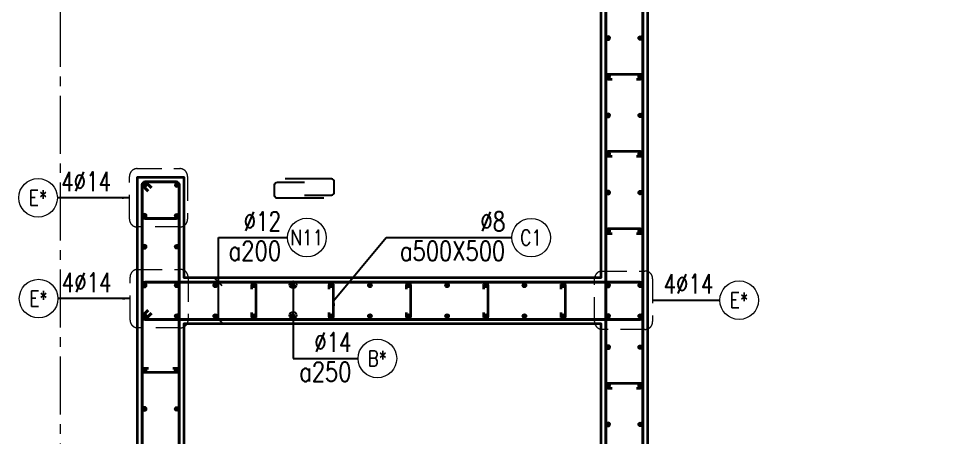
# Model space of a CAD drawing. Header units: millimetres. Extents: x 988833 to 1318015, y -9365 to 47591.
# Drawn here: x 1288862 to 1294928, y 34900 to 37608 of the extents above; entities that cross this region are included whole.
import ezdxf
from ezdxf.enums import TextEntityAlignment as Align

# ---------------------------------------------------------------- set-up
doc = ezdxf.new("R2010")
doc.units = ezdxf.units.MM
doc.header["$MEASUREMENT"] = 0
doc.linetypes.add('HIDDEN2', pattern=[4.7625, 3.175, -1.5875])
doc.linetypes.add('OF_Grid_1$0$CENTER2', pattern=[1.125, 0.75, -0.125, 0.125, -0.125])
doc.layers.get('0').update_dxf_attribs({"lineweight": 20})
for name, color, linetype, lineweight in [('KC-LEADER', 153, 'Continuous', 18), ('KC-THEP', 6, 'Continuous', 40), ('NDC_S_DIM', 1, 'Continuous', 15), ('NDC_S_HIDDEN', 8, 'HIDDEN2', 13), ('NDC_S_LEADER', 1, 'Continuous', 15), ('NDC_S_REBAR', 4, 'Continuous', 35), ('NDC_S_STIRRUP', 4, 'Continuous', 40), ('NDC_S_VN TEXT', 7, 'Continuous', 20), ('NDC_S_WALL', 6, 'Continuous', 35), ('OF_Grid_1$0$NDC_S_AXIS', 5, 'OF_Grid_1$0$CENTER2', 13)]:
    doc.layers.add(name, color=color, linetype=linetype, lineweight=lineweight)
doc.layers.add('Leader', color=6, linetype='Continuous')
doc.layers.add('Ligature', color=1, linetype='Continuous')
doc.styles.add('NDC_ARIAL', font='arial.ttf', dxfattribs={"width": 0.85})
doc.styles.add('NDC_DIM', font='', dxfattribs={"width": 0.75})
doc.styles.add('NDC_EN TXT', font='romans.shx', dxfattribs={"width": 0.8})
doc.styles.get('NDC_DIM').set_extended_font_data('Dotum')
doc.dimstyles.new('NDC_1-50', dxfattribs={"dimscale": 50, "dimtxt": 2.5, "dimasz": 1, "dimexe": 1.5, "dimexo": 0, "dimgap": 0.8, "dimtad": 1, "dimdec": 0, "dimdsep": 46, "dimtxsty": 'NDC_ARIAL', "dimblk": 'DIMMARK', "dimcen": 49999.938995, "dimdle": 1.5, "dimclrd": 1, "dimclre": 1, "dimclrt": 3, "dimadec": 0, "dimazin": 0, "dimtfac": 1, "dimtdec": 0, "dimtix": 1, "dimtmove": 2, "dimatfit": 3, "dimfxl": 1, "dimarcsym": 0})
doc.dimstyles.new('NDC_dim_25', dxfattribs={"dimscale": 25, "dimtxt": 2.5, "dimasz": 1.5, "dimexe": 1.5, "dimexo": 2.5, "dimgap": 1, "dimtad": 1, "dimdec": 0, "dimzin": 0, "dimdsep": 46, "dimtxsty": 'NDC_DIM', "dimblk": 'DIMMARK', "dimcen": 0.09, "dimdle": 1.2, "dimclrd": 1, "dimclre": 1, "dimclrt": 3, "dimadec": 0, "dimazin": 0, "dimtfac": 1, "dimtdec": 0, "dimtix": 1, "dimtofl": 0, "dimtmove": 0, "dimatfit": 3, "dimfxl": 6, "dimfxlon": 1, "dimtolj": 1, "dimtzin": 0, "dimarcsym": 0})
doc.dimstyles.new('NDC_dim_30', dxfattribs={"dimscale": 30, "dimtxt": 2.5, "dimasz": 1.5, "dimexe": 1.5, "dimexo": 2.5, "dimgap": 1, "dimtad": 1, "dimdec": 0, "dimzin": 0, "dimdsep": 46, "dimtxsty": 'NDC_DIM', "dimblk": 'DIMMARK', "dimcen": 0.09, "dimdle": 1.2, "dimclrd": 1, "dimclre": 1, "dimclrt": 3, "dimadec": 0, "dimazin": 0, "dimtfac": 1, "dimtdec": 0, "dimtix": 1, "dimtofl": 0, "dimtmove": 0, "dimatfit": 3, "dimfxl": 6, "dimfxlon": 1, "dimtolj": 1, "dimtzin": 0, "dimarcsym": 0})

# ---------------------------------------------------------------- blocks, each defined once
blk = doc.blocks.new('THEP')
at = {"layer": 'KC-LEADER', "color": 6}
blk.add_circle((0, 0), 14, dxfattribs=at)
at = {"layer": 'KC-THEP'}
for p, q in [((-14, 0), (14, 0)), ((9.9, 9.9), (-9.9, -9.9)), ((-9.9, 9.9), (9.9, -9.9)), ((0, 14), (0, -14))]:
    blk.add_line(p, q, dxfattribs=at)
blk = doc.blocks.new('*U1179')
at = {"layer": 'KC-THEP', "rotation": 9.66856443638095}
for p in [(0, 99.3), (0, -99.3)]:
    blk.add_blockref('THEP', p, dxfattribs=at)
blk = doc.blocks.new('*U1178')
at = {"layer": 'NDC_S_HIDDEN', "color": 0, "linetype": 'ByBlock', "lineweight": -2, "transparency": 16777216}
for p in [(0, 0), (250, 0), (500, 0), (750, 0), (1000, 0), (1250, 0), (1500, 0), (1750, 0), (2000, 0), (2250, 0), (2500, 0)]:
    blk.add_blockref('*U1179', p, dxfattribs=at)
blk = doc.blocks.new('*U1181')
at = {"layer": 'NDC_S_REBAR'}
blk.add_lwpolyline([(-15, -75), (-15, -100, 1), (15, -100), (15, 100, 1), (-15, 100), (-15, 75)], format="xyb", dxfattribs=at)
blk = doc.blocks.new('*U1180')
at = {"layer": 'NDC_S_HIDDEN', "color": 0, "linetype": 'ByBlock', "lineweight": -2, "transparency": 16777216}
for p in [(0, 0), (500, 0), (1000, 0), (1500, 0), (2000, 0)]:
    blk.add_blockref('*U1181', p, dxfattribs=at)
blk = doc.blocks.new('DIMMARK')
at = {"layer": 'NDC_S_DIM', "color": 1}
blk.add_line((-1.5, 0), (1, 0), dxfattribs=at)
at = {"layer": 'NDC_S_DIM', "color": 2, "const_width": 0.1}
blk.add_lwpolyline([(-0.42, -0.42), (0.42, 0.42)], dxfattribs=at)
blk = doc.blocks.new('*U9')
blk.add_circle((2.5, 0), 2.5)
at = {"layer": 'NDC_S_VN TEXT', "color": 3, "style": 'NDC_EN TXT', "width": 0.75}
blk.add_attdef('DK2', text='', height=2.5, dxfattribs=at).set_placement((-0.85, 0.85), align=Align.RIGHT)
at = {"layer": 'NDC_S_VN TEXT', "color": 7, "style": 'NDC_EN TXT', "width": 0.8}
blk.add_attdef('SH3', text='', height=2, dxfattribs=at).set_placement((2.5, 0), align=Align.MIDDLE)
blk = doc.blocks.new('*U10')
blk.add_circle((2.5, 0), 2.5)
at = {"layer": 'NDC_S_VN TEXT', "color": 3, "style": 'NDC_EN TXT'}
for tag, width, p in [('DK2', 0.75, (-0.85, 0.85)), ('KC2', 0.8, (-0.85, -2.97))]:
    blk.add_attdef(tag, text='', height=2.5, dxfattribs=dict(at, width=width)).set_placement(p, align=Align.RIGHT)
at = {"layer": 'NDC_S_VN TEXT', "color": 7, "style": 'NDC_EN TXT', "width": 0.8}
blk.add_attdef('SH3', text='', height=2, dxfattribs=at).set_placement((2.5, 0), align=Align.MIDDLE)
blk = doc.blocks.new('*U13')
blk.add_circle((-2.5, 0), 2.5)
at = {"layer": 'NDC_S_VN TEXT', "color": 3, "style": 'NDC_EN TXT', "width": 0.75}
blk.add_attdef('DK1', (0.5, 0.85), '', height=2.5, dxfattribs=at)
at = {"layer": 'NDC_S_VN TEXT', "color": 7, "style": 'NDC_EN TXT', "width": 0.8}
blk.add_attdef('SH2', text='', height=2, dxfattribs=at).set_placement((-2.5, 0), align=Align.MIDDLE)
blk = doc.blocks.new('A$C72321851')
at = {"layer": 'Ligature'}
for points in [[(-60.9, -129.3), (-60.9, 170.9, -0.414214), (-43.3, 188.5), (25.8, 188.5, -0.414214), (43.4, 170.9), (43.4, -4.3)], [(-39.7, -4.3), (-39.7, -179.5, 0.414214), (-22.1, -197.1), (47, -197.1, 0.414214), (64.6, -179.5), (64.6, 120.7)]]:
    blk.add_lwpolyline(points, format="xyb", dxfattribs=at)

msp = doc.modelspace()

# ---------------------------------------------------------------- linework, layer by layer
at = {"layer": 'NDC_S_HIDDEN', "ltscale": 50}
for points in [[(1289628.2, 36638.1), (1289904, 36638.1, -0.414214), (1289954, 36588.1), (1289954, 36310.5, -0.414214), (1289904, 36260.5), (1289628.2, 36260.5, -0.414214), (1289578.2, 36310.5), (1289578.2, 36588.1, -0.414214)], [(1289631.7, 35985.9), (1289907.5, 35985.9, -0.414214), (1289957.5, 35935.9), (1289957.5, 35658.3, -0.414214), (1289907.5, 35608.3), (1289631.7, 35608.3, -0.414214), (1289581.7, 35658.3), (1289581.7, 35935.9, -0.414214)], [(1292637.7, 35975.6), (1292913.5, 35975.6, -0.414214), (1292963.5, 35925.6), (1292963.5, 35648, -0.414214), (1292913.5, 35598), (1292637.7, 35598, -0.414214), (1292587.7, 35648), (1292587.7, 35925.6, -0.414214)]]:
    msp.add_lwpolyline(points, format="xyb", close=True, dxfattribs=at)
at = {"layer": 'NDC_S_REBAR'}
for points in [[(1292858.7, 37217.9), (1292883.7, 37217.9, 1), (1292883.7, 37247.9), (1292676.6, 37247.9, 1), (1292676.6, 37217.9), (1292701.6, 37217.9)], [(1292858.7, 36717.9), (1292883.7, 36717.9, 1), (1292883.7, 36747.9), (1292676.6, 36747.9, 1), (1292676.6, 36717.9), (1292701.6, 36717.9)], [(1292858.7, 36217.9), (1292883.7, 36217.9, 1), (1292883.7, 36247.9), (1292676.6, 36247.9, 1), (1292676.6, 36217.9), (1292701.6, 36217.9)], [(1289858.7, 35347.9), (1289883.7, 35347.9, -1), (1289883.7, 35317.9), (1289676.6, 35317.9, -1), (1289676.6, 35347.9), (1289701.6, 35347.9)], [(1292858.7, 35217.9), (1292883.7, 35217.9, 1), (1292883.7, 35247.9), (1292676.6, 35247.9, 1), (1292676.6, 35217.9), (1292701.6, 35217.9)]]:
    msp.add_lwpolyline(points, format="xyb", dxfattribs=at)
at = {"layer": 'NDC_S_STIRRUP'}
for points in [[(1292700.1, 44642.9), (1292660.1, 44682.9, -0.414214), (1292680.1, 44702.9), (1292880.1, 44702.9, -0.414214), (1292900.1, 44682.9), (1292900.1, 32382.9, -0.414214), (1292880.1, 32362.9), (1292680.1, 32362.9, -0.414214), (1292660.1, 32382.9), (1292660.1, 44682.9, -0.414214), (1292680.1, 44702.9), (1292720.1, 44662.9)], [(1289700.1, 32422.9), (1289660.1, 32382.9, 0.414214), (1289680.1, 32362.9), (1289880.1, 32362.9, 0.414214), (1289900.1, 32382.9), (1289900.1, 36532.9, 0.414214), (1289880.1, 36552.9), (1289680.1, 36552.9, 0.414214), (1289660.1, 36532.9), (1289660.1, 32382.9, 0.414214), (1289680.1, 32362.9), (1289720.1, 32402.9)], [(1289700.1, 36492.9), (1289660.1, 36532.9, -0.414214), (1289680.1, 36552.9), (1289880.1, 36552.9, -0.414214), (1289900.1, 36532.9), (1289900.1, 36335.2, -0.414214), (1289880.1, 36315.2), (1289680.1, 36315.2, -0.414214), (1289660.1, 36335.2), (1289660.1, 36532.9, -0.414214), (1289680.1, 36552.9), (1289720.1, 36512.9)], [(1289720.1, 35702.9), (1289680.1, 35662.9, -0.414214), (1289660.1, 35682.9), (1289660.1, 35882.9, -0.414214), (1289680.1, 35902.9), (1292880.1, 35902.9, -0.414214), (1292900.1, 35882.9), (1292900.1, 35682.9, -0.414358), (1292880.1, 35662.9), (1289680.1, 35662.9, -0.414214), (1289660.1, 35682.9), (1289700.1, 35722.9)]]:
    msp.add_lwpolyline(points, format="xyb", dxfattribs=at)
at = {"layer": 'NDC_S_WALL', "ltscale": 200}
for points in [[(1295930.9, 44732.9), (1295930.9, 32332.9), (1292130.9, 32332.9), (1292130.9, 32832.9), (1292630.9, 32832.9), (1292630.9, 35632.9), (1289930.9, 35632.9), (1289930.9, 32832.9), (1291030.9, 32832.9), (1291030.9, 32332.9), (1289630.9, 32332.9), (1289630.9, 32832.9), (1289630.9, 36582.9), (1289930.9, 36582.9), (1289930.9, 35932.9), (1292630.9, 35932.9), (1292630.9, 35932.9), (1292630.9, 41332.9)], [(1292930.9, 44232.9), (1292930.9, 32832.9), (1295630.9, 32832.9), (1295630.9, 44232.9)]]:
    msp.add_lwpolyline(points, dxfattribs=at)
at = {"layer": 'OF_Grid_1$0$NDC_S_AXIS', "ltscale": 500}
msp.add_line((1289130.9, 31109.9), (1289130.9, 46214), dxfattribs=at)

# ---------------------------------------------------------------- block references
at = {"layer": 'KC-THEP', "xscale": -1}
for p, rotation in [((1292676.6, 37482.9), 350.3314355636191), ((1292676.6, 37232.9), 350.3314355636191), ((1292676.6, 36982.9), 350.3314355636191), ((1292676.6, 36732.9), 350.3314355636191), ((1289883.7, 36532.9), 170.331435563619), ((1292676.6, 36482.9), 350.3314355636191), ((1289676.6, 36332.9), 350.3314355636191), ((1292676.6, 36232.9), 350.3314355636191), ((1289676.6, 36132.9), 350.3314355636191), ((1289676.6, 35882.5), 350.3314355636191), ((1292676.6, 35882.5), 350.3314355636191), ((1289676.6, 35683.9), 350.3314355636191), ((1292676.6, 35683.9), 350.3314355636191), ((1292676.6, 35482.9), 350.3314355636191), ((1289676.6, 35332.9), 350.3314355636191), ((1292676.6, 35232.9), 350.3314355636191), ((1289676.6, 35082.9), 350.3314355636191), ((1292676.6, 34982.9), 350.3314355636191)]:
    msp.add_blockref('THEP', p, dxfattribs=dict(at, rotation=rotation))
at = {"layer": 'KC-THEP'}
for p, rotation in [((1292883.7, 37482.9), 9.668564436380926), ((1292883.7, 37232.9), 9.668564436380926), ((1292883.7, 36982.9), 9.668564436380926), ((1292883.7, 36732.9), 9.668564436380926), ((1289676.6, 36532.9), 189.6685644363809), ((1292883.7, 36482.9), 9.668564436380926), ((1289883.7, 36332.9), 9.668564436380946), ((1292883.7, 36232.9), 9.668564436380926), ((1289883.7, 36132.9), 9.668564436380946), ((1292883.7, 35882.5), 9.668564436380926), ((1292883.7, 35683.9), 9.668564436380926), ((1292883.7, 35482.9), 9.668564436380926), ((1289883.7, 35332.9), 9.668564436380946), ((1292883.7, 35232.9), 9.668564436380926), ((1289883.7, 35082.9), 9.668564436380946), ((1292883.7, 34982.9), 9.668564436380926)]:
    msp.add_blockref('THEP', p, dxfattribs=dict(at, rotation=rotation))
at = {"layer": 'Leader', "rotation": 89.99999999999997}
msp.add_blockref('A$C72321851', (1290705.9, 36507), dxfattribs=at)
at = {"layer": 'NDC_S_HIDDEN'}
for name, p in [('*U1178', (1289883.7, 35783.2)), ('*U1180', (1290383.7, 35782.5))]:
    msp.add_blockref(name, p, dxfattribs=at)
at = {"layer": 'NDC_S_VN TEXT', "xscale": 50, "yscale": 50, "zscale": 50}
for name, p, values in [('*U13', (1289111.8, 36449.3), {'SH2': 'E*', 'DK1': '4%%C14'}), ('*U10', (1290601.2, 36192.1), {'SH3': 'N11', 'DK2': '%%C12', 'KC2': 'a200'}), ('*U10', (1292052.2, 36191.5), {'SH3': 'C1', 'DK2': '%%c8', 'KC2': 'a500X500'}), ('*U13', (1289115.3, 35797.1), {'SH2': 'E*', 'DK1': '4%%C14'}), ('*U9', (1293398.1, 35786.8), {'SH3': 'E*', 'DK2': '4%%C14'}), ('*U10', (1291057.4, 35409.7), {'SH3': 'B*', 'DK2': '%%C14', 'KC2': 'a250'})]:
    msp.add_blockref(name, p, dxfattribs=at).add_auto_attribs(values)

# ---------------------------------------------------------------- leaders
at = {"layer": 'NDC_S_LEADER'}
for points in [[(1289580.3, 36449.3), (1289111.8, 36449.3)], [(1289583.8, 35797.1), (1289115.3, 35797.1)]]:
    msp.add_leader(points, dimstyle='NDC_1-50', dxfattribs=at)
for points, dimstyle, override in [([(1290153.7, 35665.3), (1290153.7, 36192), (1290601.2, 36192)], 'NDC_dim_30', {"dimgap": 1, "dimtad": 0, "dimldrblk": 'Oblique'}), ([(1290153.7, 35905.3), (1290153.7, 36192), (1290601.2, 36192)], 'NDC_dim_30', {"dimtad": 0, "dimldrblk": 'Oblique'}), ([(1290898.7, 35782.5), (1291239.3, 36191.5), (1292052.2, 36191.5)], 'NDC_dim_30', {"dimtad": 0, "dimldrblk": 'Oblique'}), ([(1290636.7, 35888.1), (1290636.7, 35409.6), (1291057.4, 35409.6)], 'NDC_dim_30', {"dimgap": 1, "dimtad": 0, "dimldrblk": 'Origin'}), ([(1292963.5, 35786.8), (1293398.1, 35786.8)], 'NDC_dim_25', {"dimgap": 1, "dimtad": 0}), ([(1290636.7, 35688.1), (1290636.7, 35409.6), (1291057.4, 35409.6)], 'NDC_dim_30', {"dimgap": 1, "dimtad": 0, "dimldrblk": 'Origin'})]:
    msp.add_leader(points, dimstyle=dimstyle, override=override, dxfattribs=at)

doc.saveas('drawing.dxf')
